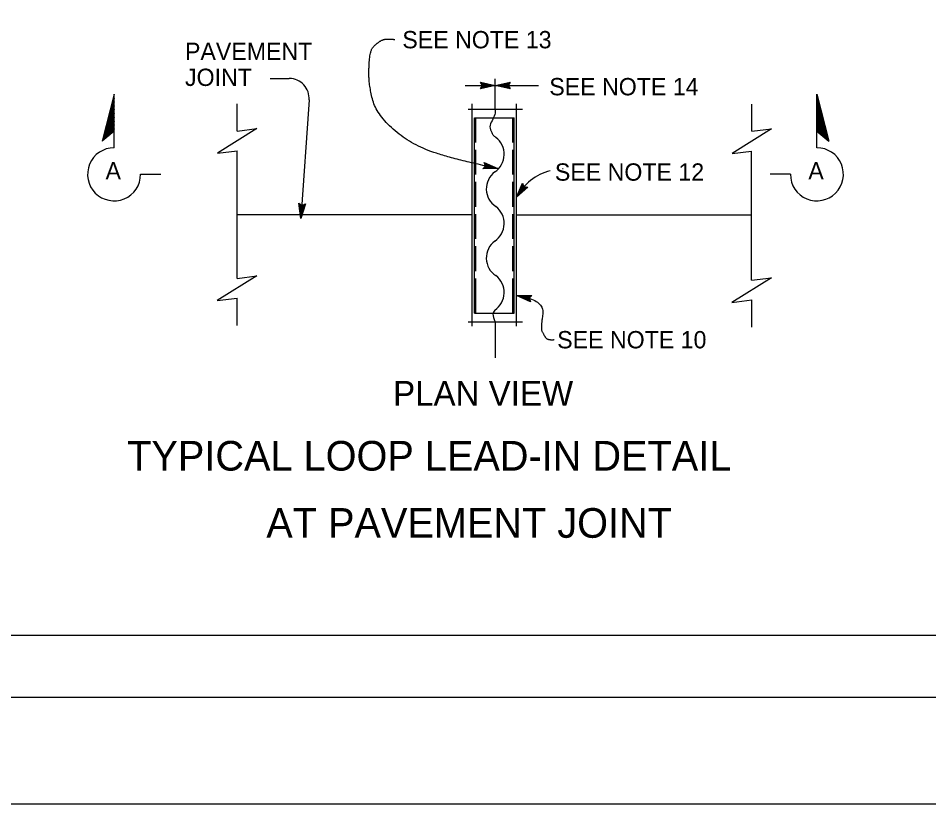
# Model space of a CAD drawing. Extents: x -894 to 866, y -472 to 714.
# Drawn here: x -207.7 to 160.6, y -472.4 to -154.8 of the extents above; entities that cross this region are included whole.
import ezdxf

# ---------------------------------------------------------------- set-up
doc = ezdxf.new("R2010")
doc.units = 0
for name, color, linetype in [('border_PLOTTING-ELEMENTS', 7, 'Continuous'), ('border_rw_22x34_Cut_Lines', 7, 'Continuous'), ('border_SHEET', 7, 'Continuous'), ('es_DETAIL', 7, 'Continuous'), ('es_DETAIL-anno', 7, 'Continuous'), ('pp_PRESENTATION', 7, 'Continuous')]:
    doc.layers.add(name, color=color, linetype=linetype)

msp = doc.modelspace()

# ---------------------------------------------------------------- linework, layer by layer
at = {"layer": 'border_PLOTTING-ELEMENTS'}
for points in [[(-894.04, -472.45), (865.96, -472.45), (865.96, 713.55), (-894.04, 713.55)], [(-864.04, 670.55), (835.96, 670.55), (835.96, -429.45), (-864.04, -429.45)]]:
    msp.add_lwpolyline(points, close=True, dxfattribs=at)
at = {"layer": 'border_rw_22x34_Cut_Lines'}
msp.add_lwpolyline([(-864.04, 670.55), (835.96, 670.55), (835.96, -429.45), (-864.04, -429.45)], close=True, dxfattribs=at)
at = {"layer": 'border_SHEET'}
msp.add_line((810.96, -404.45), (-814.04, -404.45), dxfattribs=at)
at = {"layer": 'es_DETAIL'}
for p, q in [((-14.76, -191.51), (-14.76, -179.28)), ((-119.13, -200.41), (-119.13, -189.41)), ((-24.13, -279.29), (-24.13, -189.4)), ((-6.13, -279.29), (-6.13, -189.4)), ((89.01, -200.48), (89.01, -189.48)), ((-25.73, -191.51), (-3.78, -191.51)), ((-23.13, -195.01), (-7.13, -195.01)), ((-23.13, -274.01), (-23.13, -195.01)), ((-22.63, -205.01), (-22.63, -195.01)), ((-7.63, -205.01), (-7.63, -195.01)), ((-7.13, -274.01), (-7.13, -195.01)), ((-119.13, -259.98), (-119.13, -208.41)), ((-22.63, -218.01), (-22.63, -208.01)), ((-7.63, -218.01), (-7.63, -208.01)), ((88.87, -260.71), (88.87, -208.49)), ((-22.63, -231.01), (-22.63, -221.01)), ((-7.63, -231.01), (-7.63, -221.01)), ((-24.13, -234.34), (-119.13, -234.34)), ((-22.63, -244.01), (-22.63, -234.01)), ((-7.63, -244.01), (-7.63, -234.01)), ((-6.13, -234.34), (88.87, -234.34)), ((-22.63, -257.01), (-22.63, -247.01)), ((-7.63, -257.01), (-7.63, -247.01)), ((-22.63, -274.01), (-22.63, -260.01)), ((-7.63, -274.01), (-7.63, -260.01)), ((-119.19, -278.99), (-119.19, -267.99)), ((88.97, -279.7), (88.97, -268.7)), ((-23.13, -274.01), (-7.13, -274.01)), ((-25.73, -277.51), (-3.78, -277.51)), ((-14.76, -277.51), (-14.76, -292.15))]:
    msp.add_line(p, q, dxfattribs=at)
for points in [[(-119.13, -200.41), (-111.13, -199.41), (-127.13, -209.41), (-119.13, -208.41)], [(89.01, -200.48), (97.01, -199.48), (81.01, -209.48), (88.87, -208.49)], [(-119.13, -259.98), (-111.19, -258.99), (-127.19, -268.99), (-119.19, -267.99)], [(88.87, -260.71), (96.97, -259.7), (80.97, -269.7), (88.97, -268.7)]]:
    msp.add_lwpolyline(points, dxfattribs=at)
for centre, start, end in [((-19.67, -209.83), 303.5249, 53.076), ((-9.81, -223.8), 126.924, 236.4751), ((-19.67, -237.77), 303.5249, 53.076), ((-9.81, -251.74), 126.924, 236.4751), ((-19.67, -265.71), 303.5249, 53.076)]:
    msp.add_arc(centre, 8.55, start, end, dxfattribs=at)
for points in [[(-14.76, -191.51), (-14.95, -193.73), (-16.05, -196.22), (-16.88, -198.71), (-16.19, -201.06), (-15.91, -201.61), (-15.22, -202.44), (-14.67, -202.86), (-14.39, -203.13)], [(-14.95, -272.84), (-15.48, -273.65), (-15.22, -276.57), (-14.76, -277.51)]]:
    msp.add_spline(points, degree=3, dxfattribs=at)
at = {"layer": 'es_DETAIL-anno'}
for p, q in [((-105.79, -179.14), (-98.03, -179.14)), ((-26.88, -182.04), (-14.76, -182.04)), ((-19.96, -182.04), (-20.76, -180.7)), ((-20.76, -180.7), (-20.76, -180.7)), ((-20.76, -180.7), (-14.76, -182.04)), ((-19.96, -182.04), (-20.76, -180.7)), ((-20.76, -180.7), (-20.76, -180.7)), ((-20.76, -180.7), (-14.76, -182.04)), ((-14.76, -182.04), (-20.76, -183.37)), ((-20.76, -183.37), (-19.96, -182.04)), ((-14.76, -182.04), (-20.76, -183.37)), ((-20.76, -183.37), (-19.96, -182.04)), ((-20.76, -183.37), (-20.76, -183.37)), ((-20.76, -183.37), (-20.76, -183.37)), ((-20.54, -181.05), (-16.14, -182.03)), ((-20.54, -181.05), (-16.14, -182.03)), ((-16.15, -182.04), (-20.52, -183.01)), ((-16.15, -182.04), (-20.52, -183.01)), ((-17.52, -182.03), (-20.35, -182.66)), ((-17.52, -182.03), (-20.35, -182.66)), ((-20.31, -181.41), (-17.52, -182.03)), ((-20.31, -181.41), (-17.52, -182.03)), ((-20.13, -181.76), (-18.9, -182.03)), ((-20.13, -181.76), (-18.9, -182.03)), ((-18.9, -182.03), (-20.11, -182.3)), ((-18.9, -182.03), (-20.11, -182.3)), ((-14.76, -182.04), (-8.76, -180.7)), ((-14.76, -182.04), (-8.76, -180.7)), ((-14.76, -182.04), (2.76, -182.04)), ((-14.76, -182.04), (-14.76, -182.04)), ((-14.76, -182.04), (-14.76, -182.04)), ((-8.76, -183.37), (-14.76, -182.04)), ((-14.76, -182.04), (-14.76, -182.04)), ((-8.76, -183.37), (-14.76, -182.04)), ((-14.76, -182.04), (-14.76, -182.04)), ((-8.97, -183.02), (-13.38, -182.04)), ((-8.97, -183.02), (-13.38, -182.04)), ((-13.37, -182.03), (-8.99, -181.06)), ((-13.37, -182.03), (-8.99, -181.06)), ((-12, -182.04), (-9.17, -181.41)), ((-12, -182.04), (-9.17, -181.41)), ((-9.21, -182.66), (-12, -182.04)), ((-9.21, -182.66), (-12, -182.04)), ((-10.61, -182.04), (-9.41, -181.77)), ((-10.61, -182.04), (-9.41, -181.77)), ((-9.38, -182.31), (-10.61, -182.04)), ((-9.38, -182.31), (-10.61, -182.04)), ((-8.76, -180.7), (-9.56, -182.04)), ((-8.76, -180.7), (-9.56, -182.04)), ((-9.56, -182.04), (-8.76, -183.37)), ((-9.56, -182.04), (-8.76, -183.37)), ((-8.76, -180.71), (-8.76, -180.71)), ((-8.76, -180.71), (-8.76, -180.71)), ((-8.76, -183.37), (-8.76, -183.37)), ((-8.76, -183.37), (-8.76, -183.37)), ((-90.05, -187.78), (-93.35, -235.71)), ((-6.13, -227.2), (-3.76, -221.53)), ((-1.58, -223.06), (-6.13, -227.2)), ((-5.33, -226.06), (-3.6, -221.92)), ((-1.99, -223.04), (-5.33, -226.07)), ((-4.54, -224.94), (-3.42, -222.27)), ((-2.42, -223.02), (-4.54, -224.94)), ((-3.76, -221.53), (-3.76, -221.53)), ((-3.76, -221.53), (-3.14, -222.95)), ((-3.74, -223.81), (-3.26, -222.67)), ((-2.81, -222.96), (-3.74, -223.81)), ((-3.14, -222.95), (-1.58, -223.06)), ((-1.58, -223.06), (-1.58, -223.06)), ((-6.13, -227.2), (-6.13, -227.2)), ((-93.35, -235.71), (-94.19, -229.62)), ((-94.19, -229.62), (-94.19, -229.62)), ((-94.19, -229.62), (-92.93, -230.53)), ((-93.24, -234.32), (-93.85, -229.89)), ((-93.13, -232.96), (-93.52, -230.09)), ((-91.53, -229.84), (-93.35, -235.71)), ((-91.9, -230.03), (-93.24, -234.34)), ((-93.01, -231.58), (-93.18, -230.35)), ((-92.28, -230.23), (-93.13, -232.96)), ((-92.64, -230.38), (-93.01, -231.58)), ((-92.93, -230.53), (-91.53, -229.84)), ((-91.53, -229.84), (-91.53, -229.84)), ((-93.35, -235.71), (-93.35, -235.71)), ((-6.13, -266.89), (0.02, -266.86)), ((-0.55, -269.47), (-6.13, -266.89)), ((-6.13, -266.89), (-6.13, -266.89)), ((-0.69, -269.08), (-4.78, -267.18)), ((-4.77, -267.18), (-0.29, -267.16)), ((-3.43, -267.48), (-0.54, -267.46)), ((-0.84, -268.68), (-3.43, -267.48)), ((-0.94, -268.3), (-2.08, -267.77)), ((-2.08, -267.77), (-0.84, -267.77)), ((0.02, -266.86), (-1.05, -267.99)), ((-1.05, -267.99), (-0.55, -269.47)), ((0.02, -266.86), (0.02, -266.86)), ((-0.55, -269.47), (-0.55, -269.47))]:
    msp.add_line(p, q, dxfattribs=at)
msp.add_lwpolyline([(-19.23, -213.07), (-13.69, -215.51), (-19.73, -215.65), (-19.46, -215.35), (-15.03, -215.25), (-19.09, -213.46), (-18.95, -213.84), (-16.35, -214.98), (-19.19, -215.05), (-18.91, -214.75), (-17.69, -214.72), (-18.81, -214.22), (-18.71, -214.52), (-19.73, -215.65), (-18.71, -214.52)], close=True, dxfattribs=at)
for centre, radius, start, end in [((-98.03, -187.14), 8, 355.3859, 90), ((12.87, -237.22), 21.48, 104.6013, 152.1873), ((12.87, -237.22), 21.48, 90.41, 91.2103)]:
    msp.add_arc(centre, radius, start, end, dxfattribs=at)
for points in [[(-13.69, -215.51), (-32.18, -211.87), (-50.51, -204.93), (-63.01, -193.09), (-65.84, -181.75), (-65.84, -173.25), (-65.13, -167.58), (-63.27, -165.44), (-59.99, -163.13), (-56.58, -163.25), (-55.37, -163.37)], [(-6.13, -266.89), (5.35, -268.57), (3.56, -280.36), (4.66, -282.28), (6.17, -285.03), (9.05, -284.75)]]:
    msp.add_open_spline(points, degree=2, dxfattribs=at)
at = {"layer": 'pp_PRESENTATION'}
for p, q in [((-168.91, -185.49), (-173.74, -204.44)), ((-168.91, -187.05), (-173.24, -204.03)), ((-168.91, -207.19), (-168.91, -185.49)), ((115.34, -185.49), (120.17, -204.44)), ((115.34, -207.19), (115.34, -185.49)), ((115.34, -187.04), (119.67, -204.03)), ((-168.91, -188.6), (-172.74, -203.62)), ((-168.91, -190.16), (-172.24, -203.22)), ((115.34, -188.6), (119.17, -203.62)), ((115.34, -190.16), (118.67, -203.22)), ((-168.91, -191.72), (-171.74, -202.81)), ((-168.91, -193.28), (-171.23, -202.41)), ((-168.91, -194.84), (-170.73, -202)), ((115.34, -191.72), (118.17, -202.81)), ((115.34, -193.28), (117.66, -202.41)), ((115.34, -194.84), (117.16, -202)), ((-168.91, -196.39), (-170.23, -201.6)), ((-168.91, -197.95), (-169.73, -201.19)), ((115.34, -196.39), (116.66, -201.6)), ((115.34, -197.95), (116.16, -201.19)), ((-168.91, -200.52), (-173.74, -204.44)), ((-168.91, -199.51), (-169.23, -200.79)), ((115.34, -199.51), (115.66, -200.79)), ((115.34, -200.52), (120.17, -204.44)), ((-158.19, -217.91), (-150.04, -217.91)), ((104.62, -217.91), (96.47, -217.91))]:
    msp.add_line(p, q, dxfattribs=at)
for centre, start, end in [((-168.91, -217.91), 90, 0.0005), ((115.34, -217.91), 179.9995, 90)]:
    msp.add_arc(centre, 10.72, start, end, dxfattribs=at)

# ---------------------------------------------------------------- texts
at = {"layer": 'es_DETAIL-anno'}
for s, height, p in [('SEE NOTE 13', 7, (-52.33, -166.95)), ('PAVEMENT', 7, (-140.22, -171.67)), ('JOINT', 7, (-140.22, -182.17)), ('SEE NOTE 14', 7, (7.11, -185.96)), ('SEE NOTE 12', 7, (9.38, -220.48)), ('SEE NOTE 10', 7, (10.31, -288.28)), ('PLAN VIEW', 10, (-56.06, -311.46)), ('TYPICAL LOOP LEAD-IN DETAIL', 12, (-163.61, -337.72)), ('AT PAVEMENT JOINT', 12, (-107.34, -364.88))]:
    msp.add_text(s, height=height, dxfattribs=at).set_placement(p)
at = {"layer": 'pp_PRESENTATION'}
for p in [(-172.36, -219.96), (111.87, -219.96)]:
    msp.add_text('A', height=7, dxfattribs=at).set_placement(p)

doc.saveas('drawing.dxf')
